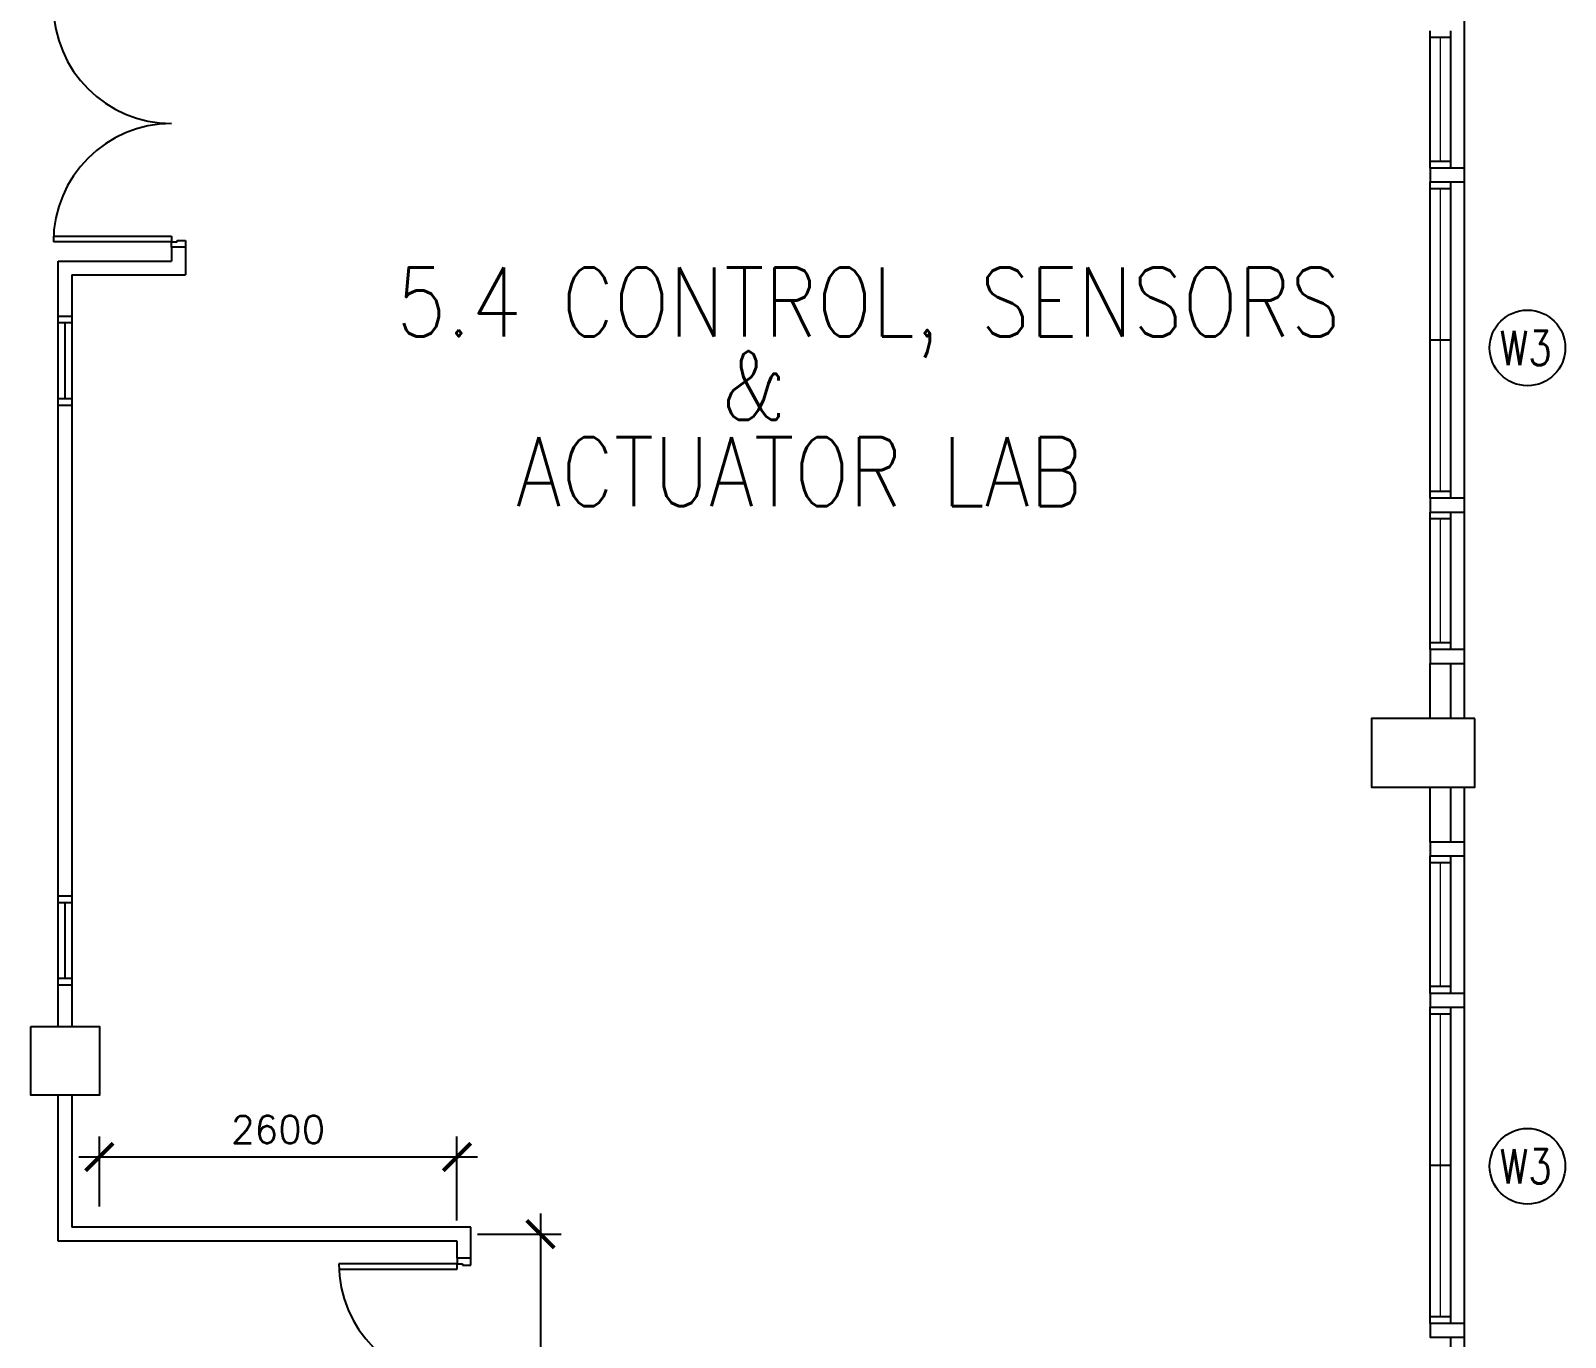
# Model space of a CAD drawing. Extents: x 2266480 to 2632177, y -858634 to -757244.
# Drawn here: x 2518799 to 2529958, y -836674 to -827174 of the extents above; entities that cross this region are included whole.
import ezdxf
from ezdxf.enums import TextEntityAlignment as Align

# ---------------------------------------------------------------- set-up
doc = ezdxf.new("R2010")
doc.units = 0
doc.header["$LTSCALE"] = 10
doc.header["$MEASUREMENT"] = 0
doc.layers.get('0').update_dxf_attribs({"linetype": 'CONTINUOUS'})
doc.layers.get('DEFPOINTS').update_dxf_attribs({"linetype": 'CONTINUOUS'})
for name, color, linetype in [('COL', 3, 'CONTINUOUS'), ('DR', 7, 'CONTINUOUS'), ('LINE', 7, 'CONTINUOUS'), ('partition', 7, 'CONTINUOUS'), ('stair', 7, 'CONTINUOUS'), ('T50', 4, 'CONTINUOUS'), ('WALL', 2, 'CONTINUOUS'), ('WIN', 5, 'CONTINUOUS'), ('WIN-T', 7, 'CONTINUOUS')]:
    doc.layers.add(name, color=color, linetype=linetype)
doc.styles.add('ROMANS', font='romans')
doc.styles.get("Standard").update_dxf_attribs({"font": 'ROMANS.SHX'})
doc.dimstyles.new('STANDARD$0', dxfattribs={"dimscale": 0, "dimtxt": 8, "dimasz": 6, "dimexe": 1, "dimexo": 1, "dimgap": 3, "dimtad": 1, "dimdec": 0, "dimlfac": -1, "dimrnd": 1, "dimzin": 0, "dimdsep": 46, "dimtxsty": 'Standard', "dimcen": 0, "dimclrd": 5, "dimclre": 250, "dimadec": 0, "dimazin": 0, "dimtfac": 1, "dimtdec": 4, "dimtofl": 0, "dimtmove": 0, "dimatfit": 3, "dimfxl": 1, "dimtolj": 1, "dimtzin": 0, "dimarcsym": 0})

# ---------------------------------------------------------------- blocks, each defined once
blk = doc.blocks.new('FG')
at = {"layer": 'LINE', "linetype": 'Continuous'}
for points in [[(0, 0), (50, 0), (50, 100), (0, 100)], [(600, 0), (650, 0), (650, 100), (600, 100)]]:
    blk.add_lwpolyline(points, close=True, dxfattribs=at)
at = {"layer": 'LINE', "color": 5, "linetype": 'Continuous'}
for points in [[(600, 100), (50, 100)], [(50, 0), (600, 0)]]:
    blk.add_lwpolyline(points, dxfattribs=at)
at = {"layer": 'LINE', "color": 1, "linetype": 'Continuous'}
blk.add_lwpolyline([(50, 50), (600, 50)], dxfattribs=at)
blk = doc.blocks.new('D1800-A')
at = {"layer": 'DR'}
for p, q in [((0, 0), (100, 0)), ((0, -50), (0, 0)), ((100, 0), (100, -40)), ((60, -50), (0, -50)), ((100, -40), (60, -40)), ((60, -40), (60, -50)), ((100, -40), (960, -40)), ((100, -80), (100, -40)), ((959, -80), (100, -80)), ((60, -1750), (0, -1750)), ((0, -1750), (0, -1800)), ((60, -1760), (60, -1750)), ((100, -1760), (60, -1760)), ((959, -1720), (100, -1720)), ((100, -1720), (100, -1760)), ((100, -1760), (960, -1760)), ((100, -1800), (100, -1760)), ((0, -1800), (100, -1800))]:
    blk.add_line(p, q, dxfattribs=at)
for centre, start, end in [((100, -40), 270.0001, 0), ((100, -1760), 0, 90)]:
    blk.add_arc(centre, 860, start, end, dxfattribs=at)
blk = doc.blocks.new('_ARCHTICK')
at = {"color": 0, "linetype": 'ByBlock', "const_width": 0.15}
blk.add_lwpolyline([(-0.5, -0.5), (0.5, 0.5)], dxfattribs=at)
blk = doc.blocks.new('*D570')
at = {"layer": 'DEFPOINTS', "color": 0, "transparency": 16777216}
for p in [(2521899, -835924), (2521899, -838424), (2522506, -838424)]:
    blk.add_point(p, dxfattribs=at)
at = {"layer": 'WALL', "color": 7, "lineweight": -2, "transparency": 16777216}
for p, q in [((2522506, -835774), (2522506, -838574)), ((2522049, -835924), (2522656, -835924)), ((2522049, -838424), (2522656, -838424))]:
    blk.add_line(p, q, dxfattribs=at)
at = {"layer": 'WALL', "color": 7, "lineweight": -2, "transparency": 16777216, "xscale": 200, "yscale": 200, "zscale": 200}
for p, rotation in [((2522506, -835924), 90), ((2522506, -838424), 270)]:
    blk.add_blockref('_ARCHTICK', p, dxfattribs=dict(at, rotation=rotation))
at = {"layer": 'WALL', "color": 7, "transparency": 16777216, "insert": (2522306, -837174), "char_height": 200, "attachment_point": 5, "rotation": 90, "style": 'ROMANS'}
blk.add_mtext('\\A1;2500', dxfattribs=at)
blk = doc.blocks.new('*D572')
at = {"layer": 'DEFPOINTS', "color": 0, "transparency": 16777216}
for p in [(2521899, -835363), (2519299, -835874), (2521899, -835974)]:
    blk.add_point(p, dxfattribs=at)
at = {"layer": 'WALL', "color": 7, "lineweight": -2, "transparency": 16777216}
for p, q in [((2519299, -835724), (2519299, -835213)), ((2521899, -835824), (2521899, -835213)), ((2519149, -835363), (2522049, -835363))]:
    blk.add_line(p, q, dxfattribs=at)
at = {"layer": 'WALL', "color": 7, "lineweight": -2, "transparency": 16777216, "xscale": 200, "yscale": 200, "zscale": 200, "rotation": 180}
blk.add_blockref('_ARCHTICK', (2519299, -835363), dxfattribs=at)
at = {"layer": 'WALL', "color": 7, "lineweight": -2, "transparency": 16777216, "xscale": 200, "yscale": 200, "zscale": 200}
blk.add_blockref('_ARCHTICK', (2521899, -835363), dxfattribs=at)
at = {"layer": 'WALL', "color": 7, "transparency": 16777216, "insert": (2520599, -835163), "char_height": 200, "attachment_point": 5, "style": 'ROMANS'}
blk.add_mtext('\\A1;2600', dxfattribs=at)

msp = doc.modelspace()

# ---------------------------------------------------------------- linework, layer by layer
at = {"color": 0}
for p, q in [((2529224.5, -832174.1), (2529224.5, -826674.1)), ((2519824.5, -828749.1), (2519824.5, -828849.1)), ((2519924.5, -828749.1), (2519924.5, -828949.1)), ((2529224.5, -838174.1), (2529224.5, -832674.1))]:
    msp.add_line(p, q, dxfattribs=at)
at = {"layer": 'COL', "color": 0}
for points in [[(2529299.5, -832174.1), (2528549.5, -832174.1), (2528549.5, -832674.1), (2529299.5, -832674.1)], [(2518799.5, -834414.1), (2519299.5, -834414.1), (2519299.5, -834914.1), (2518799.5, -834914.1)]]:
    msp.add_lwpolyline(points, close=True, dxfattribs=at)
at = {"layer": 'partition', "color": 0}
for p, q in [((2518999.5, -828849.1), (2519824.5, -828849.1)), ((2519099.5, -828949.1), (2519924.5, -828949.1))]:
    msp.add_line(p, q, dxfattribs=at)
at = {"layer": 'stair', "color": 0}
for p, q in [((2518999.5, -829299.1), (2518999.5, -828849.1)), ((2519099.5, -828949.1), (2519099.5, -829299.1)), ((2518999.5, -833514.1), (2518999.5, -829849.1)), ((2519099.5, -829849.1), (2519099.5, -833514.1)), ((2518999.5, -834414.1), (2518999.5, -834064.1)), ((2519099.5, -834064.1), (2519099.5, -834414.1)), ((2518999.5, -835974.1), (2518999.5, -834914.1)), ((2519099.5, -834914.1), (2519099.5, -835874.1)), ((2521999.5, -835874.1), (2519099.5, -835874.1)), ((2521999.5, -836099.1), (2521999.5, -835874.1)), ((2521899.5, -835974.1), (2518999.5, -835974.1)), ((2521899.5, -836099.1), (2521899.5, -835974.1))]:
    msp.add_line(p, q, dxfattribs=at)
at = {"layer": 'WALL', "color": 0}
for p, q in [((2528974.5, -832174.1), (2528974.5, -831774.1)), ((2529124.5, -832174.1), (2529124.5, -831774.1)), ((2528974.5, -833074.1), (2528974.5, -832674.1)), ((2529124.5, -833074.1), (2529124.5, -832674.1))]:
    msp.add_line(p, q, dxfattribs=at)
for points in [[(2529224.5, -828174.1), (2528974.5, -828174.1), (2528974.5, -828274.1), (2529224.5, -828274.1)], [(2529224.5, -830574.1), (2528974.5, -830574.1), (2528974.5, -830674.1), (2529224.5, -830674.1)], [(2529224.5, -831674.1), (2528974.5, -831674.1), (2528974.5, -831774.1), (2529224.5, -831774.1)], [(2529224.5, -833074.1), (2528974.5, -833074.1), (2528974.5, -833174.1), (2529224.5, -833174.1)], [(2529224.5, -834174.1), (2528974.5, -834174.1), (2528974.5, -834274.1), (2529224.5, -834274.1)], [(2529224.5, -836574.1), (2528974.5, -836574.1), (2528974.5, -836674.1), (2529224.5, -836674.1)]]:
    msp.add_lwpolyline(points, close=True, dxfattribs=at)
at = {"layer": 'WIN', "color": 0}
for p, q in [((2528974.5, -828174.1), (2528974.5, -827174.1)), ((2529124.5, -828174.1), (2529124.5, -827174.1)), ((2529124.5, -827224.1), (2528974.5, -827224.1)), ((2529124.5, -828124.1), (2528974.5, -828124.1)), ((2528974.5, -830574.1), (2528974.5, -828274.1)), ((2529124.5, -830574.1), (2529124.5, -828274.1)), ((2529124.5, -828324.1), (2528974.5, -828324.1)), ((2529124.5, -829424.1), (2528974.5, -829424.1)), ((2529124.5, -830524.1), (2528974.5, -830524.1)), ((2528974.5, -831674.1), (2528974.5, -830674.1)), ((2529124.5, -830724.1), (2528974.5, -830724.1)), ((2529124.5, -831674.1), (2529124.5, -830674.1)), ((2529124.5, -831624.1), (2528974.5, -831624.1)), ((2528974.5, -834174.1), (2528974.5, -833174.1)), ((2529124.5, -834174.1), (2529124.5, -833174.1)), ((2529124.5, -833224.1), (2528974.5, -833224.1)), ((2529124.5, -834124.1), (2528974.5, -834124.1)), ((2528974.5, -836574.1), (2528974.5, -834274.1)), ((2529124.5, -836574.1), (2529124.5, -834274.1)), ((2529124.5, -834324.1), (2528974.5, -834324.1)), ((2529124.5, -835424.1), (2528974.5, -835424.1)), ((2529124.5, -836524.1), (2528974.5, -836524.1)), ((2529124.5, -837674.1), (2529124.5, -836674.1))]:
    msp.add_line(p, q, dxfattribs=at)
at = {"layer": 'WIN', "color": 0, "const_width": 10, "flags": 128}
for points in [[(2529049.5, -828124.1), (2529049.5, -827224.1)], [(2529049.5, -830524.1), (2529049.5, -828324.1)], [(2529049.5, -830724.1), (2529049.5, -831624.1)], [(2529049.5, -834124.1), (2529049.5, -833224.1)], [(2529049.5, -836524.1), (2529049.5, -834324.1)]]:
    msp.add_lwpolyline(points, dxfattribs=at)
at = {"layer": 'WIN-T', "color": 0}
for centre in [(2529682.9, -829480.3), (2529682.9, -835430.6)]:
    msp.add_circle(centre, 275, dxfattribs=at)

# ---------------------------------------------------------------- block references
at = {"layer": 'LINE', "color": 0, "xscale": -1, "rotation": 270}
for p in [(2518999.5, -829899.1), (2518999.5, -834114.1)]:
    msp.add_blockref('FG', p, dxfattribs=at)
at = {"layer": 'stair', "color": 0, "rotation": 180}
for p in [(2519924.5, -828749.1), (2521999.5, -837899.1)]:
    msp.add_blockref('D1800-A', p, dxfattribs=at)

# ---------------------------------------------------------------- texts
at = {"layer": 'T50', "color": 0, "style": 'ROMANS', "width": 0.85}
for s, p in [('5.4 CONTROL, SENSORS ', (2525036, -829223)), ('&', (2524055.8, -829752.3)), ('ACTUATOR LAB', (2524387.5, -830380.2))]:
    msp.add_text(s, height=500, dxfattribs=at).set_placement(p, align=Align.MIDDLE)
at = {"layer": 'WIN-T', "color": 0, "style": 'ROMANS', "width": 0.8}
for p in [(2529482.2, -829606.2), (2529482.2, -835556.4)]:
    msp.add_text('W3', height=250, dxfattribs=at).set_placement(p)

# ---------------------------------------------------------------- dimensions: what is measured, and where the dimension line sits
at = {"layer": 'WALL', "color": 0}
dim = msp.add_linear_dim(base=(2521899.5, -835362.6), p1=(2519299.5, -835874.1), p2=(2521899.5, -835974.1), dimstyle='STANDARD$0', override={"dimscale": 100, "dimtxt": 2, "dimasz": 2, "dimexe": 1.5, "dimexo": 1.5, "dimgap": 1, "dimtxsty": 'ROMANS', "dimblk": 'ARCHTICK', "dimdle": 1.5, "dimclrd": 7, "dimclre": 7, "dimclrt": 7, "dimtdec": 0, "dimtmove": 2}, dxfattribs=at)
dim.commit()
dim.dimension.update_dxf_attribs({"geometry": '*D572', "text_midpoint": (2520599.5, -835162.6)})
dim = msp.add_linear_dim(base=(2522505.7, -838424.1), p1=(2521899.5, -835924.1), p2=(2521899.5, -838424.1), angle=90, dimstyle='STANDARD$0', override={"dimscale": 100, "dimtxt": 2, "dimasz": 2, "dimexe": 1.5, "dimexo": 1.5, "dimgap": 1, "dimtxsty": 'ROMANS', "dimblk": 'ARCHTICK', "dimdle": 1.5, "dimclrd": 7, "dimclre": 7, "dimclrt": 7, "dimtdec": 0, "dimtmove": 2}, dxfattribs=at)
dim.commit()
dim.dimension.update_dxf_attribs({"geometry": '*D570', "text_midpoint": (2522305.7, -837174.1)})

doc.saveas('drawing.dxf')
